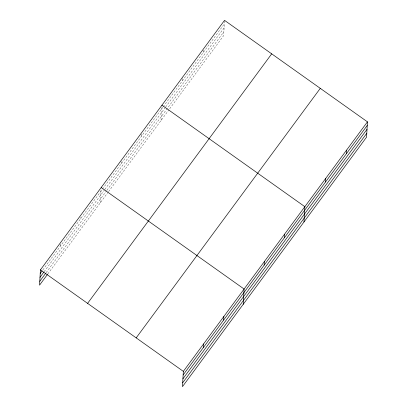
<?xml version="1.0" encoding="UTF-8"?>
<svg xmlns="http://www.w3.org/2000/svg" width="407" height="407" viewBox="0 0 407 407"><rect width="100%" height="100%" fill="white"/><g stroke="black" fill="none" stroke-linecap="round" stroke-linejoin="round"><path stroke-width="0.31" stroke-dasharray="2.04 1.53" d="M60.48 246.026L60.653 243.025M80.728 218.579L80.8 217.379M100.305 202.808L101.048 189.932M121.23 163.685L121.403 160.684M141.483 136.238L141.656 133.237M161.06 120.462L161.905 105.789M182.595 80.51L182.804 76.908M203.464 52.228L203.637 49.232M224.501 20.95L223.652 35.628L169.256 109.356M42.852 269.912L102.106 189.606M102.478 189.097L162.851 107.275M163.222 106.766L224.328 23.952M44.129 271.734L104.507 189.901M104.884 189.392L165.237 107.59M165.608 107.087L224.104 27.803M46.149 272.654L106.527 190.822M106.904 190.313L223.875 31.771M47.802 273.967L108.181 192.129M108.557 191.626L168.885 109.859"/><path stroke-width="0.61" d="M367.445 121.851L183.348 371.372L182.463 386.65L366.565 137.128L367.445 121.851L224.537 20.35L40.435 269.872L39.555 285.149L47.431 274.476M203.388 347.527L203.597 343.925M223.641 320.08L223.85 316.478M243.218 304.309L244.098 289.031L101.185 187.53M264.143 265.186L264.352 261.584M284.391 237.739L284.6 234.137M303.973 221.968L304.853 206.69L161.94 105.189M325.508 182.01L325.717 178.408M346.372 153.734L346.581 150.132M40.227 273.473L42.104 270.93M40.003 277.325L43.753 272.242M39.774 281.293L45.777 273.163M87.597 303.368L271.698 53.846M136.187 337.876L320.284 88.355M183.14 374.974L367.241 125.453M182.916 378.825L367.017 129.304M182.687 382.799L366.788 133.277M40.435 269.872L183.348 371.372"/></g></svg>
